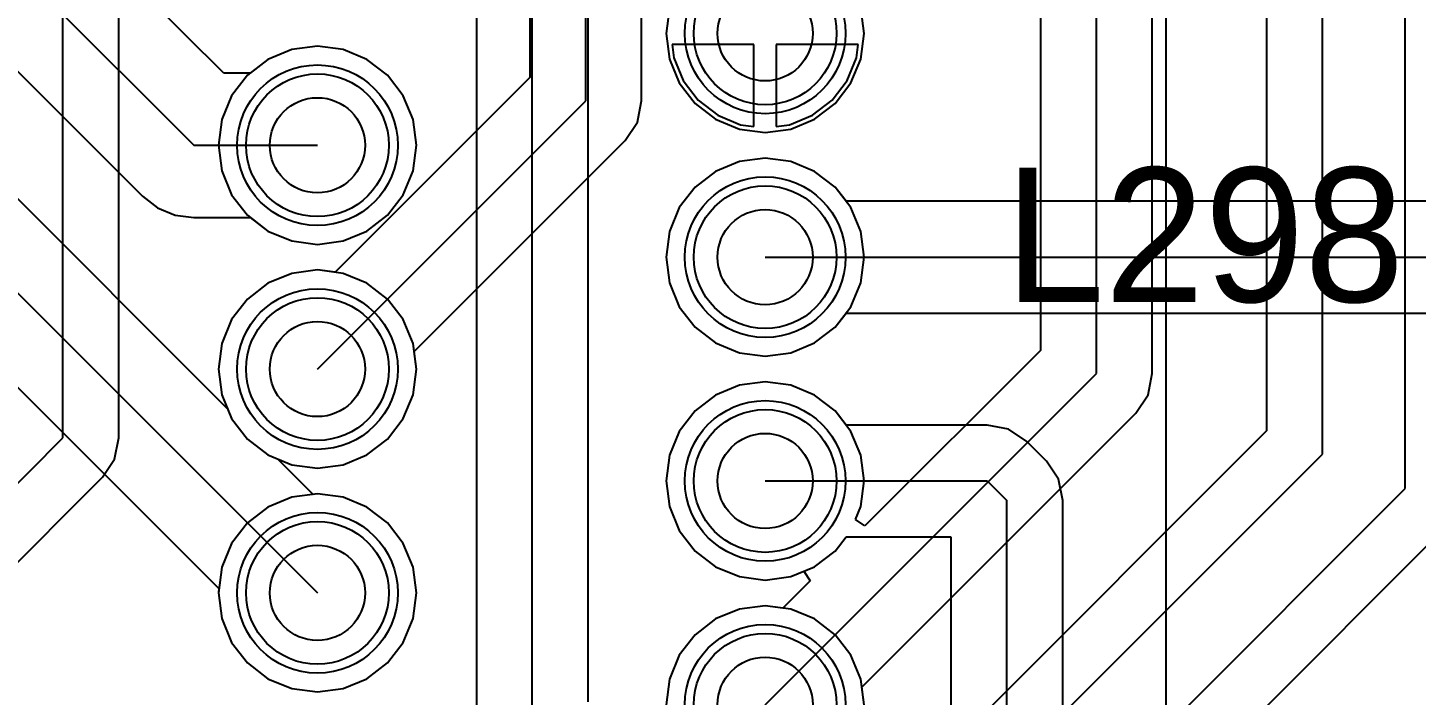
# Model space of a CAD drawing. Header units: millimetres. Extents: x 0 to 2.36, y 0 to 2.36.
# Drawn here: x 0.991 to 1.611, y 0.424 to 0.722 of the extents above; entities that cross this region are included whole.
import ezdxf

# ---------------------------------------------------------------- set-up
doc = ezdxf.new("R2010")
doc.units = ezdxf.units.MM
doc.header["$MEASUREMENT"] = 0
for name, color, linetype in [('BottomLayer', 5, 'Continuous'), ('BottomSolder', 6, 'Continuous'), ('MultiLayer', 9, 'Continuous'), ('PadHoleLayer', 156, 'Continuous'), ('TopLayer', 1, 'Continuous'), ('TopOverlay', 2, 'Continuous'), ('TopSolder', 216, 'Continuous')]:
    doc.layers.add(name, color=color, linetype=linetype)

# ---------------------------------------------------------------- blocks, each defined once
blk = doc.blocks.new('L298N_27')
at = {"layer": 'BottomLayer'}
for p, q in [((-0.03189, -0.03189), (-0.03189, 0.03189)), ((-0.03189, 0.03189), (0.03189, 0.03189)), ((0.03189, 0.03189), (0.03189, -0.03189)), ((0.03189, -0.03189), (-0.03189, -0.03189))]:
    blk.add_line(p, q, dxfattribs=at)
for centre in [(0.2, -0.05), (0, -0.1), (0.2, -0.15), (0, -0.2), (0.2, -0.25), (0, -0.3), (0.2, -0.35), (0, -0.4), (0.2, -0.45), (0, -0.5), (0.2, -0.55), (0, -0.6), (0.2, -0.65), (0, -0.7)]:
    blk.add_circle(centre, 0.03189, dxfattribs=at)
at = {"layer": 'BottomSolder'}
for p, q in [((-0.03589, -0.03589), (-0.03589, 0.03589)), ((-0.03589, 0.03589), (0.03589, 0.03589)), ((0.03589, 0.03589), (0.03589, -0.03589)), ((0.03589, -0.03589), (-0.03589, -0.03589))]:
    blk.add_line(p, q, dxfattribs=at)
for centre in [(0.2, -0.05), (0, -0.1), (0.2, -0.15), (0, -0.2), (0.2, -0.25), (0, -0.3), (0.2, -0.35), (0, -0.4), (0.2, -0.45), (0, -0.5), (0.2, -0.55), (0, -0.6), (0.2, -0.65), (0, -0.7)]:
    blk.add_circle(centre, 0.03589, dxfattribs=at)
at = {"layer": 'MultiLayer'}
for p, q in [((-0.03189, -0.03189), (-0.03189, 0.03189)), ((-0.03189, 0.03189), (0.03189, 0.03189)), ((0.03189, 0.03189), (0.03189, -0.03189)), ((0.03189, -0.03189), (-0.03189, -0.03189))]:
    blk.add_line(p, q, dxfattribs=at)
for centre in [(0.2, -0.05), (0, -0.1), (0.2, -0.15), (0, -0.2), (0.2, -0.25), (0, -0.3), (0.2, -0.35), (0, -0.4), (0.2, -0.45), (0, -0.5), (0.2, -0.55), (0, -0.6), (0.2, -0.65), (0, -0.7)]:
    blk.add_circle(centre, 0.03189, dxfattribs=at)
at = {"layer": 'PadHoleLayer'}
for centre in [(0, 0), (0.2, -0.05), (0, -0.1), (0.2, -0.15), (0, -0.2), (0.2, -0.25), (0, -0.3), (0.2, -0.35), (0, -0.4), (0.2, -0.45), (0, -0.5), (0.2, -0.55), (0, -0.6), (0.2, -0.65), (0, -0.7)]:
    blk.add_circle(centre, 0.02126, dxfattribs=at)
at = {"layer": 'TopLayer'}
for p, q in [((-0.03189, -0.03189), (-0.03189, 0.03189)), ((-0.03189, 0.03189), (0.03189, 0.03189)), ((0.03189, 0.03189), (0.03189, -0.03189)), ((0.03189, -0.03189), (-0.03189, -0.03189))]:
    blk.add_line(p, q, dxfattribs=at)
for centre in [(0.2, -0.05), (0, -0.1), (0.2, -0.15), (0, -0.2), (0.2, -0.25), (0, -0.3), (0.2, -0.35), (0, -0.4), (0.2, -0.45), (0, -0.5), (0.2, -0.55), (0, -0.6), (0.2, -0.65), (0, -0.7)]:
    blk.add_circle(centre, 0.03189, dxfattribs=at)
at = {"layer": 'TopOverlay'}
for p, q in [((0.18228, 0.04764), (0.37913, 0.04764)), ((0.37913, -0.74764), (0.37913, 0.04764)), ((0.18228, -0.74764), (0.37913, -0.74764))]:
    blk.add_line(p, q, dxfattribs=at)
blk.add_circle((-0.0626, 0), 0.00394, dxfattribs=at)
at = {"layer": 'TopSolder'}
for p, q in [((-0.03589, -0.03589), (-0.03589, 0.03589)), ((-0.03589, 0.03589), (0.03589, 0.03589)), ((0.03589, 0.03589), (0.03589, -0.03589)), ((0.03589, -0.03589), (-0.03589, -0.03589))]:
    blk.add_line(p, q, dxfattribs=at)
for centre in [(0.2, -0.05), (0, -0.1), (0.2, -0.15), (0, -0.2), (0.2, -0.25), (0, -0.3), (0.2, -0.35), (0, -0.4), (0.2, -0.45), (0, -0.5), (0.2, -0.55), (0, -0.6), (0.2, -0.65), (0, -0.7)]:
    blk.add_circle(centre, 0.03589, dxfattribs=at)

msp = doc.modelspace()

# ---------------------------------------------------------------- linework, layer by layer
at = {"layer": 'BottomLayer'}
for p, q in [((1.216, 0.411), (1.216, 0.974)), ((1.24098, 0.42135), (1.24098, 0.974)), ((1.19102, 0.96365), (1.19102, 0.411)), ((1.44302, 0.892), (1.44302, 0.57835)), ((1.468, 0.568), (1.468, 0.892)), ((1.49298, 0.568), (1.49298, 0.87649)), ((1.54402, 0.83642), (1.54402, 0.54235)), ((1.569, 0.532), (1.569, 0.83642)), ((1.606, 0.51667), (1.606, 0.82109)), ((1.00633, 0.53933), (1.00633, 0.75633)), ((1.03131, 0.53933), (1.03131, 0.74599)), ((1.12, 0.71427), (1.10854, 0.71276)), ((1.13146, 0.71276), (1.12, 0.71427)), ((1.315, 0.715), (1.27841, 0.715)), ((1.27841, 0.715), (1.27919, 0.70906)), ((1.315, 0.67841), (1.315, 0.715)), ((1.36159, 0.715), (1.325, 0.715)), ((1.325, 0.715), (1.325, 0.67841)), ((1.36081, 0.70906), (1.36159, 0.715)), ((1.09787, 0.70834), (1.0887, 0.7013)), ((1.10854, 0.71276), (1.09787, 0.70834)), ((1.14213, 0.70834), (1.13146, 0.71276)), ((1.1513, 0.7013), (1.14213, 0.70834)), ((1.27919, 0.70906), (1.28341, 0.69887)), ((1.35659, 0.69887), (1.36081, 0.70906)), ((1.0887, 0.7013), (1.08166, 0.69213)), ((1.15834, 0.69213), (1.1513, 0.7013)), ((1.28341, 0.69887), (1.29012, 0.69012)), ((1.34988, 0.69012), (1.35659, 0.69887)), ((1.08166, 0.69213), (1.07724, 0.68146)), ((1.16276, 0.68146), (1.15834, 0.69213)), ((1.29012, 0.69012), (1.29887, 0.68341)), ((1.34113, 0.68341), (1.34988, 0.69012)), ((1.29887, 0.68341), (1.30906, 0.67919)), ((1.33094, 0.67919), (1.34113, 0.68341)), ((1.07724, 0.68146), (1.07573, 0.67)), ((1.16427, 0.67), (1.16276, 0.68146)), ((1.30906, 0.67919), (1.315, 0.67841)), ((1.325, 0.67841), (1.33094, 0.67919)), ((1.07573, 0.67), (1.07724, 0.65854)), ((1.16276, 0.65854), (1.16427, 0.67)), ((1.32, 0.66427), (1.30854, 0.66276)), ((1.33146, 0.66276), (1.32, 0.66427)), ((1.07724, 0.65854), (1.08166, 0.64787)), ((1.15834, 0.64787), (1.16276, 0.65854)), ((1.29787, 0.65834), (1.2887, 0.6513)), ((1.30854, 0.66276), (1.29787, 0.65834)), ((1.34213, 0.65834), (1.33146, 0.66276)), ((1.3513, 0.6513), (1.34213, 0.65834)), ((1.2887, 0.6513), (1.28166, 0.64213)), ((1.35834, 0.64213), (1.3513, 0.6513)), ((1.08166, 0.64787), (1.0887, 0.6387)), ((1.1513, 0.6387), (1.15834, 0.64787)), ((1.28166, 0.64213), (1.27724, 0.63146)), ((1.36276, 0.63146), (1.35834, 0.64213)), ((1.0887, 0.6387), (1.09787, 0.63166)), ((1.14213, 0.63166), (1.1513, 0.6387)), ((1.09787, 0.63166), (1.10854, 0.62724)), ((1.10854, 0.62724), (1.12, 0.62573)), ((1.12, 0.62573), (1.13146, 0.62724)), ((1.13146, 0.62724), (1.14213, 0.63166)), ((1.27724, 0.63146), (1.27573, 0.62)), ((1.36427, 0.62), (1.36276, 0.63146)), ((1.12, 0.61427), (1.10854, 0.61276)), ((1.13146, 0.61276), (1.12, 0.61427)), ((1.27573, 0.62), (1.27724, 0.60854)), ((1.36276, 0.60854), (1.36427, 0.62)), ((1.09787, 0.60834), (1.0887, 0.6013)), ((1.10854, 0.61276), (1.09787, 0.60834)), ((1.14213, 0.60834), (1.13146, 0.61276)), ((1.1513, 0.6013), (1.14213, 0.60834)), ((1.27724, 0.60854), (1.28166, 0.59787)), ((1.35834, 0.59787), (1.36276, 0.60854)), ((1.0887, 0.6013), (1.08166, 0.59213)), ((1.15834, 0.59213), (1.1513, 0.6013)), ((1.28166, 0.59787), (1.2887, 0.5887)), ((1.3513, 0.5887), (1.35834, 0.59787)), ((1.08166, 0.59213), (1.07724, 0.58146)), ((1.16276, 0.58146), (1.15834, 0.59213)), ((1.2887, 0.5887), (1.29787, 0.58166)), ((1.34213, 0.58166), (1.3513, 0.5887)), ((1.07724, 0.58146), (1.07573, 0.57)), ((1.16427, 0.57), (1.16276, 0.58146)), ((1.29787, 0.58166), (1.30854, 0.57724)), ((1.30854, 0.57724), (1.32, 0.57573)), ((1.32, 0.57573), (1.33146, 0.57724)), ((1.33146, 0.57724), (1.34213, 0.58166)), ((1.44302, 0.57835), (1.36461, 0.49993)), ((1.07573, 0.57), (1.07724, 0.55854)), ((1.16276, 0.55854), (1.16427, 0.57)), ((1.32, 0.42), (1.468, 0.568)), ((1.49108, 0.55844), (1.49298, 0.568)), ((1.07724, 0.55854), (1.08166, 0.54787)), ((1.15834, 0.54787), (1.16276, 0.55854)), ((1.29787, 0.55834), (1.2887, 0.5513)), ((1.30854, 0.56276), (1.29787, 0.55834)), ((1.32, 0.56427), (1.30854, 0.56276)), ((1.33146, 0.56276), (1.32, 0.56427)), ((1.34213, 0.55834), (1.33146, 0.56276)), ((1.3513, 0.5513), (1.34213, 0.55834)), ((1.48566, 0.55034), (1.49108, 0.55844)), ((1.08166, 0.54787), (1.0887, 0.5387)), ((1.1513, 0.5387), (1.15834, 0.54787)), ((1.2887, 0.5513), (1.28166, 0.54213)), ((1.35834, 0.54213), (1.3513, 0.5513)), ((1.36323, 0.4279), (1.48566, 0.55034)), ((1.28166, 0.54213), (1.27724, 0.53146)), ((1.36276, 0.53146), (1.35834, 0.54213)), ((1.54402, 0.54235), (1.37551, 0.37384)), ((0.916, 0.449), (1.00633, 0.53933)), ((1.02941, 0.52977), (1.03131, 0.53933)), ((1.0887, 0.5387), (1.09787, 0.53166)), ((1.14213, 0.53166), (1.1513, 0.5387)), ((1.024, 0.52167), (1.02941, 0.52977)), ((1.09787, 0.53166), (1.10854, 0.52724)), ((1.10854, 0.52724), (1.12, 0.52573)), ((1.12, 0.52573), (1.13146, 0.52724)), ((1.13146, 0.52724), (1.14213, 0.53166)), ((1.27724, 0.53146), (1.27573, 0.52)), ((1.36427, 0.52), (1.36276, 0.53146)), ((1.38586, 0.34886), (1.569, 0.532)), ((0.93366, 0.43134), (1.024, 0.52167)), ((1.27573, 0.52), (1.27724, 0.50854)), ((1.36276, 0.50854), (1.36427, 0.52)), ((1.40033, 0.311), (1.606, 0.51667)), ((1.10854, 0.51276), (1.09787, 0.50834)), ((1.12, 0.51427), (1.10854, 0.51276)), ((1.13146, 0.51276), (1.12, 0.51427)), ((1.14213, 0.50834), (1.13146, 0.51276)), ((1.09787, 0.50834), (1.0887, 0.5013)), ((1.1513, 0.5013), (1.14213, 0.50834)), ((1.27724, 0.50854), (1.28166, 0.49787)), ((1.36037, 0.50277), (1.36276, 0.50854)), ((1.36461, 0.49993), (1.36037, 0.50277)), ((1.0887, 0.5013), (1.08166, 0.49213)), ((1.15834, 0.49213), (1.1513, 0.5013)), ((1.28166, 0.49787), (1.2887, 0.4887)), ((1.41799, 0.29334), (1.62366, 0.49901)), ((1.08166, 0.49213), (1.07724, 0.48146)), ((1.16276, 0.48146), (1.15834, 0.49213)), ((1.2887, 0.4887), (1.29787, 0.48166)), ((1.07724, 0.48146), (1.07573, 0.47)), ((1.16427, 0.47), (1.16276, 0.48146)), ((1.29787, 0.48166), (1.30854, 0.47724)), ((1.33146, 0.47724), (1.33723, 0.47963)), ((1.33723, 0.47963), (1.34007, 0.47539)), ((1.30854, 0.47724), (1.32, 0.47573)), ((1.32, 0.47573), (1.33146, 0.47724)), ((1.34007, 0.47539), (1.3279, 0.46323)), ((1.07573, 0.47), (1.07724, 0.45854)), ((1.16276, 0.45854), (1.16427, 0.47)), ((1.30854, 0.46276), (1.29787, 0.45834)), ((1.32, 0.46427), (1.30854, 0.46276)), ((1.3279, 0.46323), (1.32, 0.46427)), ((1.07724, 0.45854), (1.08166, 0.44787)), ((1.15834, 0.44787), (1.16276, 0.45854)), ((1.29787, 0.45834), (1.2887, 0.4513)), ((1.08166, 0.44787), (1.0887, 0.4387)), ((1.1513, 0.4387), (1.15834, 0.44787)), ((1.2887, 0.4513), (1.28166, 0.44213)), ((1.28166, 0.44213), (1.27724, 0.43146)), ((1.0887, 0.4387), (1.09787, 0.43166)), ((1.14213, 0.43166), (1.1513, 0.4387)), ((1.09787, 0.43166), (1.10854, 0.42724)), ((1.13146, 0.42724), (1.14213, 0.43166)), ((1.27724, 0.43146), (1.27573, 0.42)), ((1.10854, 0.42724), (1.12, 0.42573)), ((1.12, 0.42573), (1.13146, 0.42724)), ((1.36427, 0.42), (1.36323, 0.4279))]:
    msp.add_line(p, q, dxfattribs=at)
at = {"layer": 'TopLayer'}
for p, q in [((1.23986, 0.68986), (1.23986, 1.01961)), ((1.26484, 0.68986), (1.26484, 1.00926)), ((0.778, 0.95675), (1.06475, 0.67)), ((1.07811, 0.70228), (0.82239, 0.958)), ((1.07986, 0.55222), (0.69729, 0.93479)), ((0.75518, 0.93392), (1.04192, 0.64718)), ((0.66754, 0.92246), (1.12, 0.47)), ((0.70212, 0.8458), (1.07599, 0.47193)), ((1.21488, 0.83316), (1.21488, 0.70021)), ((1.27724, 0.73146), (1.27573, 0.72)), ((1.36427, 0.72), (1.36276, 0.73146)), ((1.27573, 0.72), (1.27724, 0.70854)), ((1.36276, 0.70854), (1.36427, 0.72)), ((1.12, 0.71427), (1.10854, 0.71276)), ((1.13146, 0.71276), (1.12, 0.71427)), ((1.09787, 0.70834), (1.08997, 0.70228)), ((1.10854, 0.71276), (1.09787, 0.70834)), ((1.14213, 0.70834), (1.13146, 0.71276)), ((1.1513, 0.7013), (1.14213, 0.70834)), ((1.27724, 0.70854), (1.28166, 0.69787)), ((1.35834, 0.69787), (1.36276, 0.70854)), ((1.08997, 0.70228), (1.07811, 0.70228)), ((1.15834, 0.69213), (1.1513, 0.7013)), ((1.21488, 0.70021), (1.1279, 0.61323)), ((1.28166, 0.69787), (1.2887, 0.6887)), ((1.3513, 0.6887), (1.35834, 0.69787)), ((1.12, 0.57), (1.23986, 0.68986)), ((1.16276, 0.68146), (1.15834, 0.69213)), ((1.26326, 0.68189), (1.26484, 0.68986)), ((1.2887, 0.6887), (1.29787, 0.68166)), ((1.34213, 0.68166), (1.3513, 0.6887)), ((1.16427, 0.67), (1.16276, 0.68146)), ((1.25753, 0.6722), (1.26294, 0.68031)), ((1.26294, 0.68031), (1.26326, 0.68189)), ((1.29787, 0.68166), (1.30854, 0.67724)), ((1.30854, 0.67724), (1.32, 0.67573)), ((1.32, 0.67573), (1.33146, 0.67724)), ((1.33146, 0.67724), (1.34213, 0.68166)), ((1.06475, 0.67), (1.12, 0.67)), ((1.16276, 0.65854), (1.16427, 0.67)), ((1.16323, 0.5779), (1.25753, 0.6722)), ((1.32, 0.66427), (1.30854, 0.66276)), ((1.33146, 0.66276), (1.32, 0.66427)), ((1.15834, 0.64787), (1.16276, 0.65854)), ((1.29787, 0.65834), (1.2887, 0.6513)), ((1.30854, 0.66276), (1.29787, 0.65834)), ((1.34213, 0.65834), (1.33146, 0.66276)), ((1.3513, 0.6513), (1.34213, 0.65834)), ((1.2887, 0.6513), (1.28166, 0.64213)), ((1.35615, 0.64498), (1.3513, 0.6513)), ((1.04192, 0.64718), (1.04861, 0.64205)), ((1.1513, 0.6387), (1.15834, 0.64787)), ((1.04861, 0.64205), (1.05639, 0.63882)), ((1.28166, 0.64213), (1.27724, 0.63146)), ((1.61565, 0.64498), (1.35615, 0.64498)), ((1.05639, 0.63882), (1.06475, 0.63772)), ((1.06475, 0.63772), (1.08997, 0.63772)), ((1.08997, 0.63772), (1.09787, 0.63166)), ((1.14213, 0.63166), (1.1513, 0.6387)), ((1.09787, 0.63166), (1.10854, 0.62724)), ((1.10854, 0.62724), (1.12, 0.62573)), ((1.12, 0.62573), (1.13146, 0.62724)), ((1.13146, 0.62724), (1.14213, 0.63166)), ((1.27724, 0.63146), (1.27573, 0.62)), ((1.12, 0.61427), (1.10854, 0.61276)), ((1.1279, 0.61323), (1.12, 0.61427)), ((1.27573, 0.62), (1.27724, 0.60854)), ((1.32, 0.62), (1.626, 0.62)), ((1.09787, 0.60834), (1.0887, 0.6013)), ((1.10854, 0.61276), (1.09787, 0.60834)), ((1.27724, 0.60854), (1.28166, 0.59787)), ((1.0887, 0.6013), (1.08166, 0.59213)), ((1.28166, 0.59787), (1.2887, 0.5887)), ((1.08166, 0.59213), (1.07724, 0.58146)), ((1.3513, 0.5887), (1.35615, 0.59502)), ((1.35615, 0.59502), (1.626, 0.59502)), ((1.2887, 0.5887), (1.29787, 0.58166)), ((1.34213, 0.58166), (1.3513, 0.5887)), ((1.07724, 0.58146), (1.07573, 0.57)), ((1.16427, 0.57), (1.16323, 0.5779)), ((1.29787, 0.58166), (1.30854, 0.57724)), ((1.30854, 0.57724), (1.32, 0.57573)), ((1.32, 0.57573), (1.33146, 0.57724)), ((1.33146, 0.57724), (1.34213, 0.58166)), ((1.07573, 0.57), (1.07724, 0.55854)), ((1.16276, 0.55854), (1.16427, 0.57)), ((1.07724, 0.55854), (1.07986, 0.55222)), ((1.15834, 0.54787), (1.16276, 0.55854)), ((1.29787, 0.55834), (1.2887, 0.5513)), ((1.30854, 0.56276), (1.29787, 0.55834)), ((1.32, 0.56427), (1.30854, 0.56276)), ((1.33146, 0.56276), (1.32, 0.56427)), ((1.34213, 0.55834), (1.33146, 0.56276)), ((1.3513, 0.5513), (1.34213, 0.55834)), ((1.1513, 0.5387), (1.15834, 0.54787)), ((1.2887, 0.5513), (1.28166, 0.54213)), ((1.35615, 0.54498), (1.3513, 0.5513)), ((1.28166, 0.54213), (1.27724, 0.53146)), ((1.41921, 0.54498), (1.35615, 0.54498)), ((1.42877, 0.54308), (1.41921, 0.54498)), ((1.43688, 0.53766), (1.42877, 0.54308)), ((1.14213, 0.53166), (1.1513, 0.5387)), ((1.44566, 0.52888), (1.43688, 0.53766)), ((1.11807, 0.51401), (1.10222, 0.52986)), ((1.10222, 0.52986), (1.10854, 0.52724)), ((1.10854, 0.52724), (1.12, 0.52573)), ((1.12, 0.52573), (1.13146, 0.52724)), ((1.13146, 0.52724), (1.14213, 0.53166)), ((1.27724, 0.53146), (1.27573, 0.52)), ((1.45108, 0.52077), (1.44566, 0.52888)), ((1.27573, 0.52), (1.27724, 0.50854)), ((1.32, 0.52), (1.41921, 0.52)), ((1.41921, 0.52), (1.428, 0.51121)), ((1.45298, 0.51121), (1.45108, 0.52077)), ((1.12, 0.51427), (1.11807, 0.51401)), ((1.13146, 0.51276), (1.12, 0.51427)), ((1.14213, 0.50834), (1.13146, 0.51276)), ((1.428, 0.072), (1.428, 0.51121)), ((1.45298, 0.12996), (1.45298, 0.51121)), ((1.1513, 0.5013), (1.14213, 0.50834)), ((1.27724, 0.50854), (1.28166, 0.49787)), ((1.15834, 0.49213), (1.1513, 0.5013)), ((1.28166, 0.49787), (1.2887, 0.4887)), ((1.16276, 0.48146), (1.15834, 0.49213)), ((1.3513, 0.4887), (1.35615, 0.49502)), ((1.35615, 0.49502), (1.40302, 0.49502)), ((1.40302, 0.49502), (1.40302, 0.12729)), ((1.2887, 0.4887), (1.29787, 0.48166)), ((1.34213, 0.48166), (1.3513, 0.4887)), ((1.16427, 0.47), (1.16276, 0.48146)), ((1.29787, 0.48166), (1.30854, 0.47724)), ((1.33146, 0.47724), (1.34213, 0.48166)), ((1.07599, 0.47193), (1.07573, 0.47)), ((1.30854, 0.47724), (1.32, 0.47573)), ((1.32, 0.47573), (1.33146, 0.47724)), ((1.07573, 0.47), (1.07724, 0.45854)), ((1.16276, 0.45854), (1.16427, 0.47)), ((1.30854, 0.46276), (1.29787, 0.45834)), ((1.32, 0.46427), (1.30854, 0.46276)), ((1.33146, 0.46276), (1.32, 0.46427)), ((1.34213, 0.45834), (1.33146, 0.46276)), ((1.07724, 0.45854), (1.08166, 0.44787)), ((1.15834, 0.44787), (1.16276, 0.45854)), ((1.29787, 0.45834), (1.2887, 0.4513)), ((1.3513, 0.4513), (1.34213, 0.45834)), ((1.08166, 0.44787), (1.0887, 0.4387)), ((1.1513, 0.4387), (1.15834, 0.44787)), ((1.2887, 0.4513), (1.28166, 0.44213)), ((1.35834, 0.44213), (1.3513, 0.4513)), ((1.28166, 0.44213), (1.27724, 0.43146)), ((1.36276, 0.43146), (1.35834, 0.44213)), ((1.0887, 0.4387), (1.09787, 0.43166)), ((1.14213, 0.43166), (1.1513, 0.4387)), ((1.09787, 0.43166), (1.10854, 0.42724)), ((1.13146, 0.42724), (1.14213, 0.43166)), ((1.27724, 0.43146), (1.27573, 0.42)), ((1.36427, 0.42), (1.36276, 0.43146)), ((1.10854, 0.42724), (1.12, 0.42573)), ((1.12, 0.42573), (1.13146, 0.42724))]:
    msp.add_line(p, q, dxfattribs=at)

# ---------------------------------------------------------------- block references
msp.add_blockref('L298N_27', (1.12, 1.07))

# ---------------------------------------------------------------- texts
at = {"layer": 'TopOverlay'}
msp.add_text('L298', height=0.06, dxfattribs=at).set_placement((1.42704, 0.60001))

doc.saveas('drawing.dxf')
